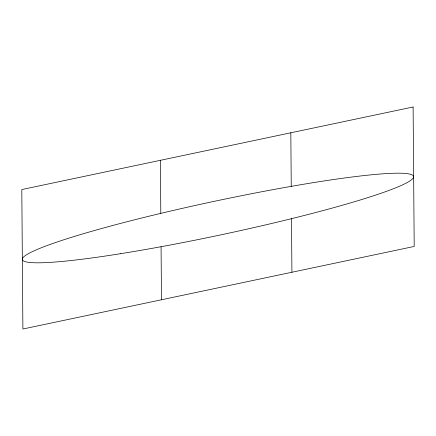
<?xml version="1.0" encoding="UTF-8"?>
<svg xmlns="http://www.w3.org/2000/svg" width="436" height="436" viewBox="0 0 436 436"><rect width="100%" height="100%" fill="white"/><g stroke="black" fill="none" stroke-linecap="round" stroke-linejoin="round"><path stroke-width="0.65" d="M290.823 132.789L291.248 186.537M291.499 218.496L291.918 272.249M160.388 160.312L160.802 213.335M161.069 246.749L161.484 299.772M413.105 106.989L21.8 189.551L22.895 329.011L414.2 246.449L413.105 106.989M120.292 253.736A199.988 17.08 -12 0 0 413.65 176.716A199.988 17.08 -12 0 0 120.058 223.543A199.988 17.08 -12 0 0 120.292 253.736"/></g></svg>
